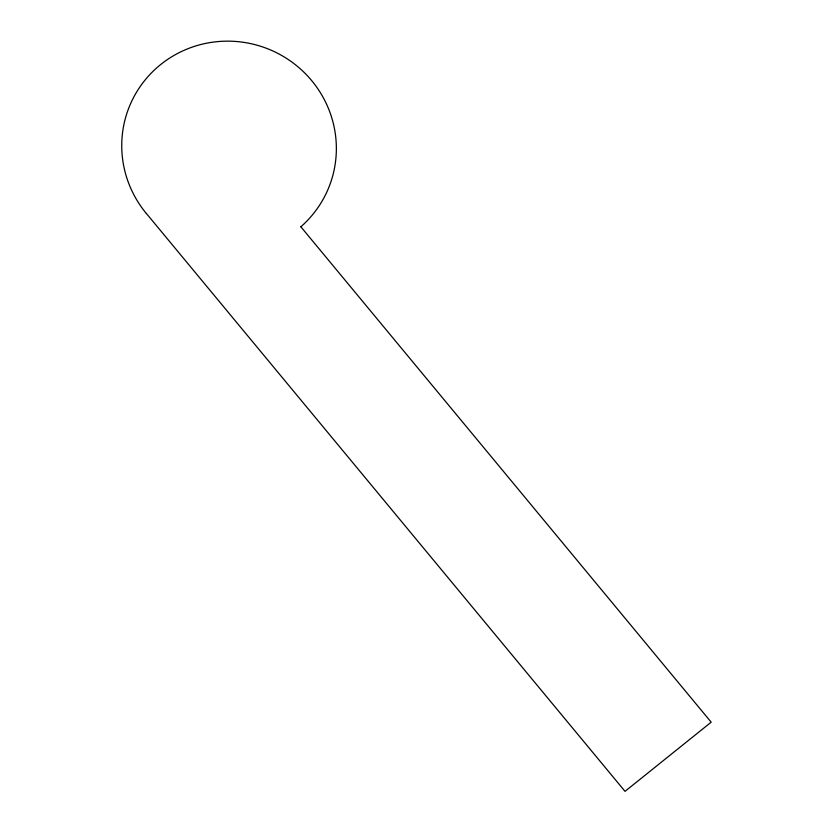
<?xml version="1.0" encoding="UTF-8"?>
<svg xmlns="http://www.w3.org/2000/svg" width="833" height="833" viewBox="0 0 833 833"><rect width="100%" height="100%" fill="white"/><g stroke="black" fill="none" stroke-linecap="round" stroke-linejoin="round"><path stroke-width="1.25" d="M300.911 226.857L711.174 722.18L625.021 791.35L146.379 213.477M146.348 213.508A107.613 105.635 23.2 0 1 159.519 65.484A107.613 105.635 23.2 0 1 309.803 78.406A107.613 105.635 23.2 0 1 300.848 226.784"/></g></svg>
